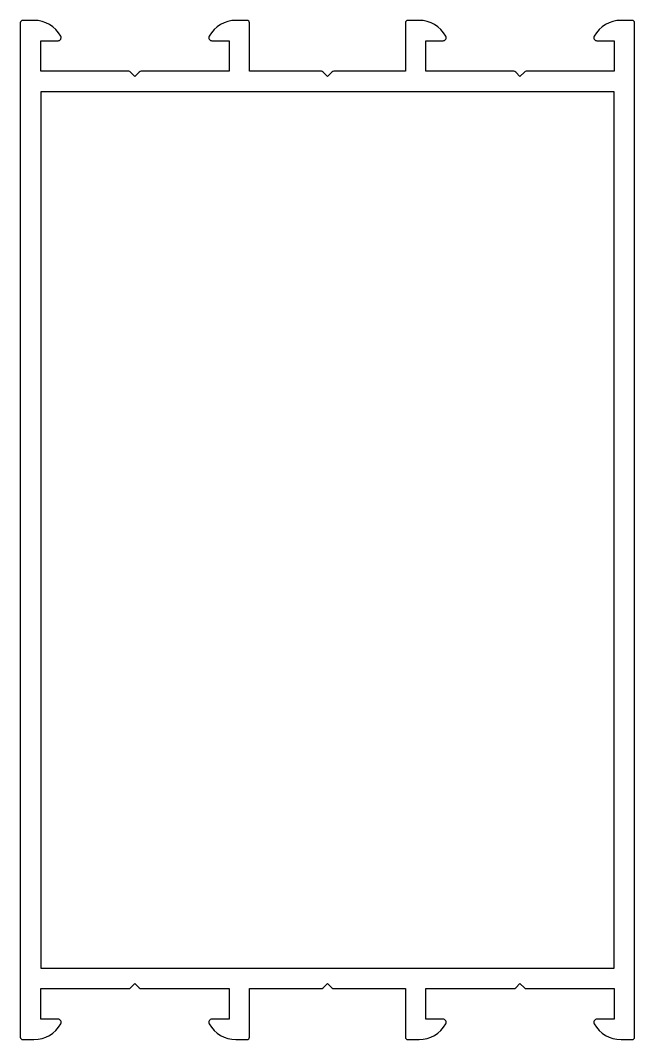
# Model space of a CAD drawing. Extents: x 438.7 to 499, y 176.5 to 276.5.
import ezdxf

# ---------------------------------------------------------------- set-up
doc = ezdxf.new("R2010")
doc.units = 0
doc.layers.get('0').update_dxf_attribs({"linetype": 'CONTINUOUS'})

msp = doc.modelspace()

# ---------------------------------------------------------------- linework, layer by layer
at = {"color": 0}
msp.add_lwpolyline([(498.96, 176.78), (498.96, 276.28, 0.41421), (498.71, 276.53), (497.63, 276.53, 0.27365), (495, 274.97, 0.57029), (495.26, 274.53), (496.96, 274.53), (496.96, 271.53), (488.32, 271.53, 0.19891), (488.14, 271.46), (487.71, 271.03), (487.29, 271.46, 0.19891), (487.11, 271.53), (478.46, 271.53), (478.46, 274.53), (480.16, 274.53, 0.57029), (480.43, 274.97, 0.27365), (477.8, 276.53), (476.71, 276.53, 0.41421), (476.46, 276.28), (476.46, 271.53), (469.42, 271.53, 0.19891), (469.24, 271.46), (468.81, 271.03), (468.39, 271.46, 0.19891), (468.21, 271.53), (461.16, 271.53), (461.16, 276.28, 0.41421), (460.91, 276.53), (459.83, 276.53, 0.27365), (457.2, 274.97, 0.57029), (457.46, 274.53), (459.16, 274.53), (459.16, 271.53), (450.52, 271.53, 0.19891), (450.34, 271.46), (449.91, 271.03), (449.49, 271.46, 0.19891), (449.31, 271.53), (440.66, 271.53), (440.66, 274.53), (442.36, 274.53, 0.57029), (442.63, 274.97, 0.27365), (440, 276.53), (438.91, 276.53, 0.41421), (438.66, 276.28), (438.66, 176.78, 0.41421), (438.91, 176.53), (440, 176.53, 0.27365), (442.63, 178.08, 0.57029), (442.36, 178.53), (440.66, 178.53), (440.66, 181.53), (449.31, 181.53, 0.19891), (449.49, 181.6), (449.91, 182.03), (450.34, 181.6, 0.19891), (450.52, 181.53), (459.16, 181.53), (459.16, 178.53), (457.46, 178.53, 0.57029), (457.2, 178.08, 0.27365), (459.83, 176.53), (460.91, 176.53, 0.41421), (461.16, 176.78), (461.16, 181.53), (468.21, 181.53, 0.19891), (468.39, 181.6), (468.81, 182.03), (469.24, 181.6, 0.19891), (469.42, 181.53), (476.46, 181.53), (476.46, 176.78, 0.41421), (476.71, 176.53), (477.8, 176.53, 0.27365), (480.43, 178.08, 0.57029), (480.16, 178.53), (478.46, 178.53), (478.46, 181.53), (487.11, 181.53, 0.19891), (487.29, 181.6), (487.71, 182.03), (488.14, 181.6, 0.19891), (488.32, 181.53), (496.96, 181.53), (496.96, 178.53), (495.26, 178.53, 0.57029), (495, 178.08, 0.27365), (497.63, 176.53), (498.71, 176.53, 0.41421)], format="xyb", close=True, dxfattribs=at)
msp.add_lwpolyline([(440.66, 183.53), (496.96, 183.53), (496.96, 269.53), (440.66, 269.53)], close=True, dxfattribs=at)

doc.saveas('drawing.dxf')
